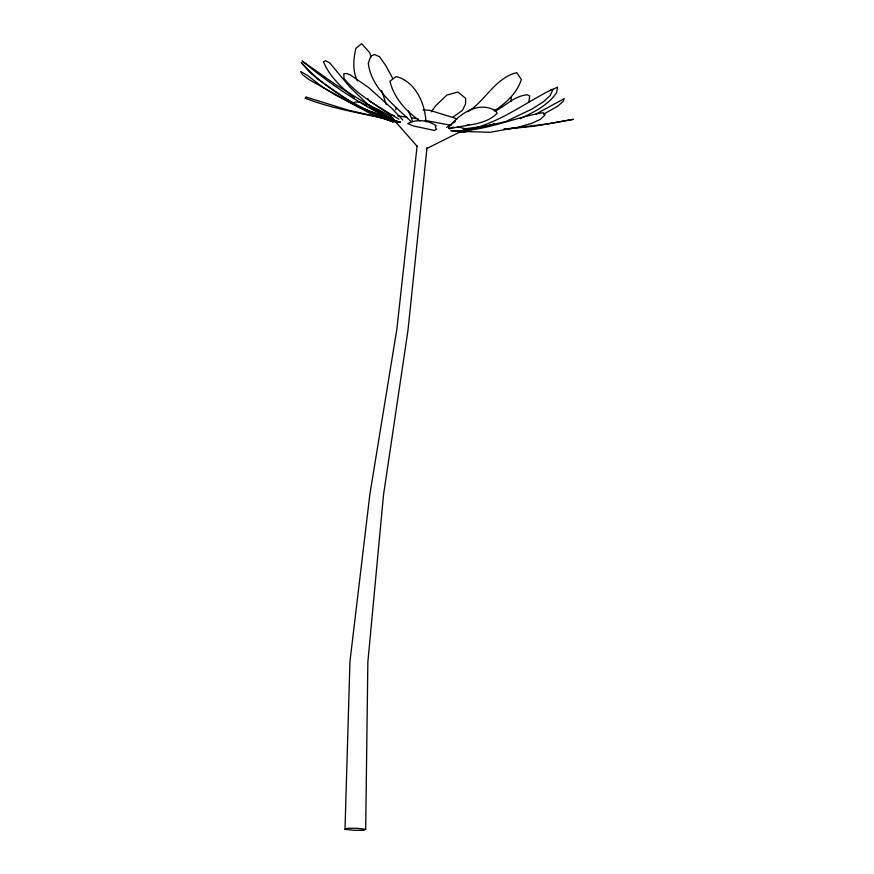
<?xml version="1.0" encoding="UTF-8"?>
<svg xmlns="http://www.w3.org/2000/svg" width="874" height="874" viewBox="0 0 874 874"><rect width="100%" height="100%" fill="white"/><g stroke="black" fill="none" stroke-linecap="round" stroke-linejoin="round"><path stroke-width="1.31" d="M417.106 146.024L396.905 328.843L369.866 494.378L349.961 661.399L345.001 829.295L353.511 830.3L363.759 830.289L365.682 829.317L367.856 662.099L383.478 495.176L407.972 330.416L427.004 147.728M528.836 102.16L529.688 95.965L527.404 94.818C514.961 95.627 505.707 105.732 495.066 111.206M395.66 109.818L396.283 107.589M431.341 111.752L435.798 105.623L446.865 95.058L457.834 92.032L465.645 98.347L465.558 104.028L462.422 110.375L452.699 117.302M448.646 127.429C459.309 113.915 478.078 100.696 495.471 110.627L497.197 113.183C485.048 125.758 465.143 124.414 449.454 128.904M467.961 111.719C485.66 100.477 495.438 77.742 516.709 72.662L521.374 79.447C517.047 93.07 505.926 103.394 494.138 110.823M446.625 127.473L455.398 121.42M426.283 148.798L466.104 128.839L457.463 126.796M345.001 829.295L346.967 828.312L357.226 828.29L365.682 829.317M550.456 90.514L557.514 87.105L556.683 92.491C548.173 105.383 533.675 112.178 520.194 118.7M536.21 113.948L564.233 98.62L563.282 101.231L557.546 106.333L543.606 114.144M494.411 123.518L490.729 125.222L485.474 125.954M467.918 129.713C499.185 123.267 524.411 103.066 552.281 89.323L552.914 89.661L550.15 95.572L543.552 101.646L532.342 108.868L505.948 121.453L471.053 129.767M465.525 125.648L469.425 124.447M448.581 128.456L453.835 127.156M467.175 130.696L459.418 132.542L465.383 130.554L458.948 131.919M474.582 128.544L491.527 124.895M463.1 129.046L478.886 126.861M459.014 132.138L467.033 131.1M504.101 129.21L548.009 123.89L573.311 119.334L534.571 126.162L504.156 129.21M466.596 131.1L458.544 131.898L466.65 131.362M450.776 130.772C482.961 132.608 512.295 117.728 543.202 112.67L545.103 114.898L540.427 119.323L531.785 123.31L518.369 127.211L490.096 132.291L452.208 131.078M458.708 131.963L466.738 131.504M466.891 131.515L458.14 132.007M463.897 129.166L473.151 128.74M359.4 102.105L354.975 102.05L353.73 103.733C366.818 112.921 381.894 119.399 397.681 122.447M423.103 109.927L429.702 110.288L457.233 118.864M394.25 115.543L389.706 115.051L417.04 146.198M397.801 115.969L406.814 117.171M450.951 125.332L424.939 120.383M411.96 117.848L418.449 119.115M395.846 120.809L360.929 108.136L334.578 94.534L322.779 87.302L307.429 75.393L300.689 71.515L302.338 74.498L309.21 79.742L357.575 106.77L395.736 120.754M366.446 103.919L380.725 110.758L393.169 118.121M359.607 101.821L366.741 105.776M369.123 107.098L397.67 122.95L367.55 104.148L349.622 86.832L329.793 62.928L325.554 60.743L323.467 61.704C329.629 76.683 341.876 87.99 354.418 97.735M398.948 119.235C379.72 107.109 358.613 96.216 343.908 78.42L343.875 73.711L346.454 73.514L350.124 74.847L368.413 87.367L392.109 108.66L402.848 119.989M390.58 115.16L369.167 100.75L367.79 98.412M419.946 120.874C406.148 111.391 393.835 97.833 389.957 81.162L396.217 76.541C415.478 81.501 425.201 103.678 425.955 121.945M410.988 121.486C394.196 105.011 371.308 88.274 368.282 63.256L370.915 55.87L374.706 54.549L379.589 56.832L385.751 65.484L392.819 78.573M357.411 80.878C352.397 71.187 353.38 58.776 355.882 48.354L361.618 43.7L369.593 52.484L371.122 57.018M408.3 110.594L412.397 120.503M381.763 90.656L386.232 104.596M511.159 97.768L511.203 101.624M435.875 125.627L435.481 127.67L436.519 129.144L434.542 130.477L413.664 126.009L407.808 123.562C416.341 118.951 428.042 120 435.875 125.627M306.097 97.101L305.026 98.128C335.671 110.102 368.697 114.363 400.532 122.131L347.907 110.048L306.097 97.101M392.994 121.901L353.773 104.279L317.732 79.119L309.582 72.105L301.268 62.469C325.86 89.978 359.422 107.753 392.994 121.901M395.441 121.705C361.967 105.426 330.754 84.647 302.098 60.951L335.878 84.778L395.441 121.705"/></g></svg>
